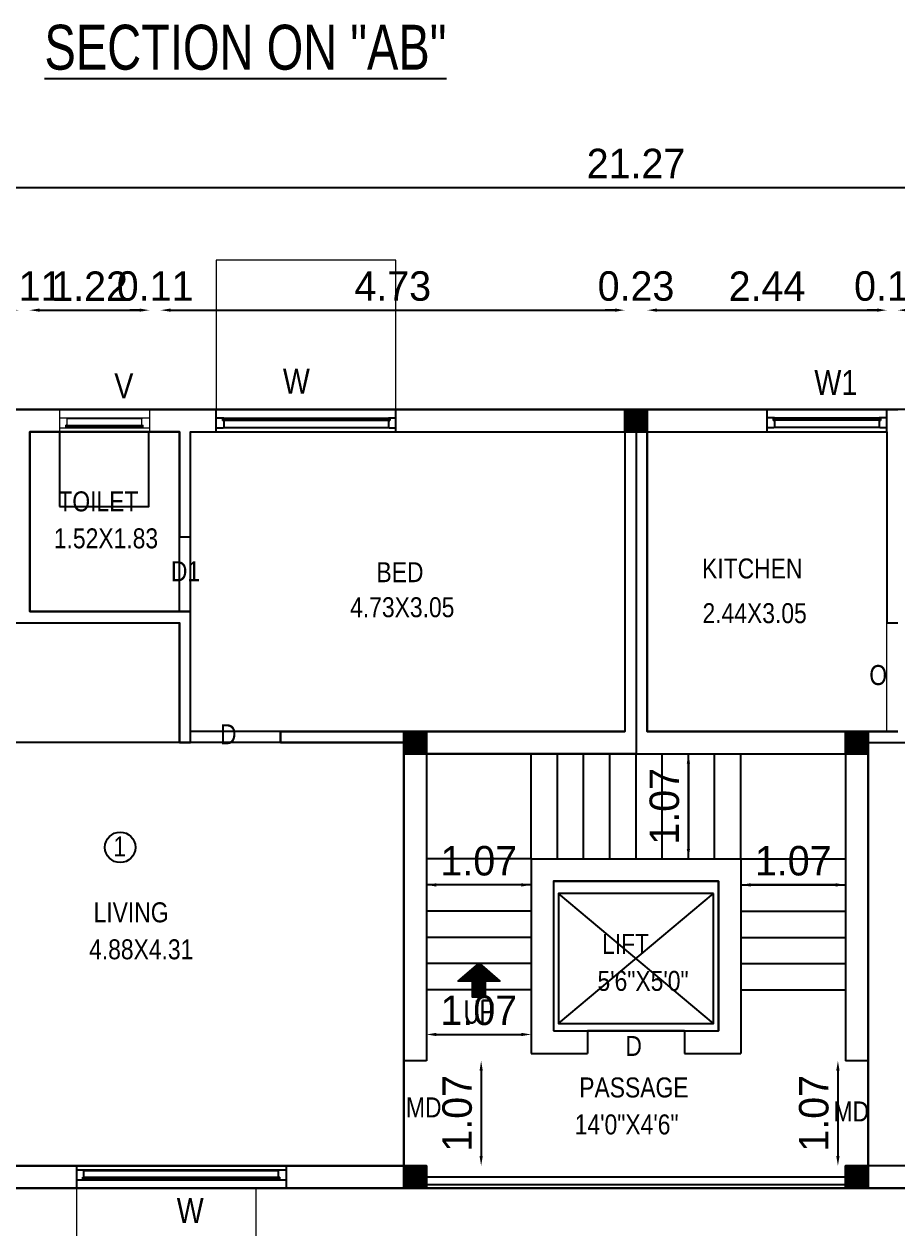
# Model space of a CAD drawing. Header units: metres. Extents: x 516 to 666, y 54 to 108.
# Drawn here: x 549.98 to 558.87, y 61.13 to 73.38 of the extents above; entities that cross this region are included whole.
import ezdxf
from ezdxf.enums import TextEntityAlignment as Align

# ---------------------------------------------------------------- set-up
doc = ezdxf.new("R2010")
doc.units = ezdxf.units.M
doc.header["$LTSCALE"] = 30
doc.header["$MEASUREMENT"] = 0
doc.header["$PDMODE"] = 66
doc.layers.get('0').update_dxf_attribs({"linetype": 'CONTINUOUS'})
doc.layers.get('DEFPOINTS').update_dxf_attribs({"linetype": 'CONTINUOUS'})
for name, color, linetype in [('BLK_1_COVERED_AREA', 140, 'CONTINUOUS'), ('BLK_1_FLR_1_BLT_UP_AREA', 3, 'CONTINUOUS'), ('BLK_1_FLR_1_CARPET_AREA', 10, 'CONTINUOUS'), ('BLK_1_FLR_1_EXIT_WIDTH_DOOR', 2, 'CONTINUOUS'), ('BLK_1_FLR_1_EXIT_WIDTH_STAIR', 1, 'CONTINUOUS'), ('BLK_1_FLR_1_LIFT_1', 30, 'CONTINUOUS'), ('BLK_1_FLR_1_REGULAR_ROOM_1', 1, 'CONTINUOUS'), ('BLK_1_FLR_1_WC_BATH', 223, 'CONTINUOUS'), ('BLK_1_LVL_1_BLDG_FOOT_PRINT', 1, 'CONTINUOUS'), ('fur', 56, 'CONTINUOUS'), ('ROAD & WINDOW THI', 1, 'CONTINUOUS'), ('TOILET_VENTILATION', 6, 'CONTINUOUS')]:
    doc.layers.add(name, color=color, linetype=linetype)
for name, color, linetype, lineweight in [('BLK_1_FLR_1_KITCHEN', 163, 'CONTINUOUS', 0), ('BLK_1_FLR_1_ROOM_1_LIGHT_VENTILATION_2', 232, 'CONTINUOUS', 0), ('BLK_1_FLR_1_UNITFA_1', 234, 'CONTINUOUS', 0), ('BLK_1_FLR_1_UNITFA_2', 234, 'CONTINUOUS', 0), ('THIN', 5, 'CONTINUOUS', 13)]:
    doc.layers.add(name, color=color, linetype=linetype, lineweight=lineweight)
doc.styles.add('ANAND', font='BKANT.TTF')
doc.styles.add('RS', font='ROMANS.shx', dxfattribs={"width": 0.75, "height": 7})
doc.styles.get("Standard").update_dxf_attribs({"font": 'ARIALN.TTF', "height": 10})
doc.dimstyles.new('V1', dxfattribs={"dimtxt": 0.3, "dimasz": 0.1, "dimexe": 0.18, "dimexo": 0.0625, "dimgap": 0.09, "dimtad": 1, "dimzin": 0, "dimdsep": 46, "dimtxsty": 'ANAND', "dimcen": 0.09, "dimse1": 1, "dimse2": 1, "dimadec": 0, "dimazin": 0, "dimtfac": 1, "dimtix": 1, "dimtofl": 0, "dimtmove": 2, "dimatfit": 0, "dimfxl": 0, "dimtolj": 1, "dimtzin": 0, "dimarcsym": 0})

# ---------------------------------------------------------------- blocks, each defined once
blk = doc.blocks.new("4' win")
at = {"layer": 'fur', "lineweight": 9, "ltscale": 20}
for p, q in [((47345.51, -1128.95), (47345.51, -1086.95)), ((47346.01, -1128.95), (47346.01, -1086.95))]:
    blk.add_line(p, q, dxfattribs=at)
at = {"layer": 'ROAD & WINDOW THI', "color": 5}
for p, q in [((47350.57, -1083.95), (47341.57, -1083.95)), ((47350.57, -1131.95), (47341.57, -1131.95))]:
    blk.add_line(p, q, dxfattribs=at)
at = {"layer": 'ROAD & WINDOW THI', "color": 5, "ltscale": 20}
for p, q in [((47344.94, -1086.95), (47344.94, -1083.95)), ((47348.94, -1086.7), (47348.94, -1083.95)), ((47344.94, -1086.45), (47346.01, -1086.45)), ((47344.94, -1086.95), (47345.51, -1086.95)), ((47344.94, -1086.95), (47345.51, -1086.95)), ((47345.51, -1086.95), (47345.51, -1086.45)), ((47346.01, -1086.95), (47346.01, -1086.45)), ((47346.01, -1086.95), (47348.69, -1086.95)), ((47346.01, -1086.95), (47346.59, -1086.95)), ((47348.94, -1086.7), (47348.69, -1086.7)), ((47348.69, -1086.7), (47348.69, -1086.95)), ((47344.94, -1131.95), (47344.94, -1128.95)), ((47344.94, -1128.95), (47345.51, -1128.95)), ((47344.94, -1128.95), (47345.51, -1128.95)), ((47344.94, -1128.95), (47345.51, -1128.95)), ((47344.94, -1129.45), (47346.01, -1129.45)), ((47345.51, -1128.95), (47345.51, -1129.45)), ((47346.01, -1128.95), (47346.01, -1129.45)), ((47346.01, -1128.95), (47346.59, -1128.95)), ((47346.01, -1128.95), (47348.69, -1128.95)), ((47348.69, -1129.2), (47348.69, -1128.95)), ((47348.94, -1129.2), (47348.69, -1129.2)), ((47348.94, -1131.95), (47348.94, -1129.2))]:
    blk.add_line(p, q, dxfattribs=at)
at = {"layer": 'THIN', "lineweight": 5, "ltscale": 20}
for p, q in [((47341.57, -1131.95), (47341.57, -1083.95)), ((47350.57, -1131.95), (47350.57, -1083.95)), ((47344.94, -1128.95), (47344.94, -1086.95)), ((47348.69, -1128.95), (47348.69, -1086.95)), ((47348.94, -1129.2), (47348.94, -1086.7))]:
    blk.add_line(p, q, dxfattribs=at)
blk = doc.blocks.new('6 F')
at = {"layer": 'fur', "color": 7, "lineweight": 9, "ltscale": 20}
for p, q in [((95840.04, -4827.87), (95840.04, -4893.87)), ((95840.54, -4827.87), (95840.54, -4893.87))]:
    blk.add_line(p, q, dxfattribs=at)
at = {"layer": 'ROAD & WINDOW THI', "color": 7}
for p, q in [((95845.1, -4824.87), (95836.1, -4824.87)), ((95845.1, -4896.87), (95836.1, -4896.87))]:
    blk.add_line(p, q, dxfattribs=at)
at = {"layer": 'ROAD & WINDOW THI', "color": 7, "ltscale": 20}
for p, q in [((95839.46, -4824.87), (95839.46, -4827.87)), ((95839.46, -4827.37), (95840.54, -4827.37)), ((95840.04, -4827.87), (95840.04, -4827.37)), ((95840.54, -4827.87), (95840.54, -4827.37)), ((95843.46, -4824.87), (95843.46, -4827.62)), ((95839.46, -4827.87), (95840.04, -4827.87)), ((95839.46, -4827.87), (95840.04, -4827.87)), ((95839.46, -4827.87), (95840.04, -4827.87)), ((95840.54, -4827.87), (95841.11, -4827.87)), ((95840.54, -4827.87), (95843.21, -4827.87)), ((95843.21, -4827.62), (95843.21, -4827.87)), ((95843.46, -4827.62), (95843.21, -4827.62)), ((95839.46, -4893.87), (95839.46, -4896.87)), ((95839.46, -4893.87), (95840.04, -4893.87)), ((95839.46, -4893.87), (95840.04, -4893.87)), ((95839.46, -4894.37), (95840.54, -4894.37)), ((95840.04, -4893.87), (95840.04, -4894.37)), ((95840.54, -4893.87), (95843.21, -4893.87)), ((95840.54, -4893.87), (95841.11, -4893.87)), ((95840.54, -4893.87), (95840.54, -4894.37)), ((95843.21, -4894.12), (95843.21, -4893.87)), ((95843.46, -4894.12), (95843.21, -4894.12)), ((95843.46, -4894.12), (95843.46, -4896.87))]:
    blk.add_line(p, q, dxfattribs=at)
at = {"layer": 'THIN', "color": 7, "lineweight": 5, "ltscale": 20}
for p, q in [((95836.1, -4824.87), (95836.1, -4896.87)), ((95845.1, -4824.87), (95845.1, -4896.87)), ((95839.46, -4827.87), (95839.46, -4893.87)), ((95843.21, -4827.87), (95843.21, -4893.87)), ((95843.46, -4827.62), (95843.46, -4894.12))]:
    blk.add_line(p, q, dxfattribs=at)
blk = doc.blocks.new('3 VE')
at = {"layer": 'fur', "lineweight": 9, "ltscale": 20}
for p, q in [((91767.83, -4659.43), (91737.83, -4659.43)), ((91767.83, -4659.93), (91737.83, -4659.93))]:
    blk.add_line(p, q, dxfattribs=at)
at = {"layer": 'THIN', "lineweight": 5, "ltscale": 20}
for p, q in [((91770.83, -4653.14), (91734.83, -4653.14)), ((91734.83, -4653.14), (91734.83, -4662.14)), ((91770.83, -4653.14), (91770.83, -4662.14)), ((91737.58, -4656.5), (91734.83, -4656.5)), ((91768.08, -4656.5), (91737.58, -4656.5)), ((91737.58, -4656.5), (91737.58, -4656.75)), ((91737.58, -4656.75), (91737.83, -4656.75)), ((91767.83, -4656.75), (91737.83, -4656.75)), ((91737.83, -4659.43), (91737.83, -4656.75)), ((91767.83, -4659.43), (91767.83, -4656.75)), ((91768.08, -4656.75), (91767.83, -4656.75)), ((91768.08, -4656.5), (91768.08, -4656.75)), ((91770.83, -4656.5), (91768.08, -4656.5)), ((91770.83, -4656.2), (91770.83, -4656.2)), ((91737.83, -4660.5), (91734.83, -4660.5)), ((91770.83, -4662.14), (91734.83, -4662.14)), ((91737.33, -4660.5), (91737.33, -4659.43)), ((91737.83, -4659.43), (91737.33, -4659.43)), ((91737.83, -4659.93), (91737.33, -4659.93)), ((91737.83, -4659.43), (91737.83, -4658.85)), ((91737.83, -4660.5), (91737.83, -4659.93)), ((91737.83, -4660.5), (91737.83, -4659.93)), ((91767.83, -4660.5), (91737.83, -4660.5)), ((91767.83, -4659.43), (91767.83, -4658.85)), ((91767.83, -4659.43), (91768.33, -4659.43)), ((91767.83, -4660.5), (91767.83, -4659.93)), ((91767.83, -4660.5), (91767.83, -4659.93)), ((91767.83, -4660.5), (91767.83, -4659.93)), ((91767.83, -4659.93), (91768.33, -4659.93)), ((91770.83, -4660.5), (91767.83, -4660.5)), ((91768.33, -4660.5), (91768.33, -4659.43))]:
    blk.add_line(p, q, dxfattribs=at)
blk = doc.blocks.new('*D50')
at = {"color": 0, "lineweight": -2}
blk.add_line((545.677, 58.498), (566.743, 58.498), dxfattribs=at)
at = {"color": 0}
for points in [[(545.677, 58.514), (545.677, 58.481), (545.577, 58.498)], [(566.743, 58.514), (566.743, 58.481), (566.843, 58.498)]]:
    blk.add_solid(points, dxfattribs=at)
at = {"layer": 'DEFPOINTS', "color": 0}
for p in [(545.577, 62.568), (566.843, 62.568), (566.843, 58.498)]:
    blk.add_point(p, dxfattribs=at)
at = {"color": 0, "insert": (556.21, 58.741), "char_height": 0.3, "attachment_point": 5, "style": 'ANAND'}
blk.add_mtext('\\A1;21.27', dxfattribs=at)
blk = doc.blocks.new('*D58')
at = {"color": 0, "lineweight": -2}
blk.add_line((545.677, 71.719), (566.743, 71.719), dxfattribs=at)
at = {"color": 0}
for points in [[(545.677, 71.735), (545.677, 71.702), (545.577, 71.719)], [(566.743, 71.735), (566.743, 71.702), (566.843, 71.719)]]:
    blk.add_solid(points, dxfattribs=at)
at = {"layer": 'DEFPOINTS', "color": 0}
for p in [(566.843, 71.719), (545.577, 69.459), (566.843, 69.459)]:
    blk.add_point(p, dxfattribs=at)
at = {"color": 0, "insert": (556.21, 71.962), "char_height": 0.3, "attachment_point": 5, "style": 'ANAND'}
blk.add_mtext('\\A1;21.27', dxfattribs=at)
blk = doc.blocks.new('*D10')
at = {"color": 0, "lineweight": -2}
for p, q in [((549.822, 70.469), (549.722, 70.469)), ((550.136, 70.469), (550.236, 70.469))]:
    blk.add_line(p, q, dxfattribs=at)
at = {"color": 0}
for points in [[(549.822, 70.486), (549.822, 70.453), (549.922, 70.469)], [(550.136, 70.486), (550.136, 70.453), (550.036, 70.469)]]:
    blk.add_solid(points, dxfattribs=at)
at = {"layer": 'DEFPOINTS', "color": 0}
for p in [(550.036, 70.469), (549.922, 69.459), (550.036, 69.23)]:
    blk.add_point(p, dxfattribs=at)
at = {"color": 0, "insert": (549.979, 70.713), "char_height": 0.3, "attachment_point": 5, "style": 'ANAND'}
blk.add_mtext('\\A1;0.11', dxfattribs=at)
blk = doc.blocks.new('*D12')
at = {"color": 0, "lineweight": -2}
blk.add_line((556.424, 70.469), (558.664, 70.469), dxfattribs=at)
at = {"color": 0}
for points in [[(556.424, 70.486), (556.424, 70.453), (556.324, 70.469)], [(558.664, 70.486), (558.664, 70.453), (558.764, 70.469)]]:
    blk.add_solid(points, dxfattribs=at)
at = {"layer": 'DEFPOINTS', "color": 0}
for p in [(558.764, 70.469), (556.324, 69.459), (558.764, 69.459)]:
    blk.add_point(p, dxfattribs=at)
at = {"color": 0, "insert": (557.544, 70.713), "char_height": 0.3, "attachment_point": 5, "style": 'ANAND'}
blk.add_mtext('\\A1;2.44', dxfattribs=at)
blk = doc.blocks.new('*D16')
at = {"color": 0, "lineweight": -2}
blk.add_line((549.069, 59.398), (553.747, 59.398), dxfattribs=at)
at = {"color": 0}
for points in [[(549.069, 59.414), (549.069, 59.381), (548.969, 59.398)], [(553.747, 59.414), (553.747, 59.381), (553.847, 59.398)]]:
    blk.add_solid(points, dxfattribs=at)
at = {"layer": 'DEFPOINTS', "color": 0}
for p in [(553.847, 62.828), (548.969, 61.76), (553.847, 59.398)]:
    blk.add_point(p, dxfattribs=at)
at = {"color": 0, "insert": (551.408, 59.642), "char_height": 0.3, "attachment_point": 5, "style": 'ANAND'}
blk.add_mtext('\\A1;4.88', dxfattribs=at)
blk = doc.blocks.new('*D17')
at = {"color": 0, "lineweight": -2}
for p, q in [((553.747, 59.398), (553.647, 59.398)), ((554.176, 59.398), (554.276, 59.398))]:
    blk.add_line(p, q, dxfattribs=at)
at = {"color": 0}
for points in [[(553.747, 59.414), (553.747, 59.381), (553.847, 59.398)], [(554.176, 59.414), (554.176, 59.381), (554.076, 59.398)]]:
    blk.add_solid(points, dxfattribs=at)
at = {"layer": 'DEFPOINTS', "color": 0}
for p in [(553.847, 62.828), (554.076, 62.828), (554.076, 59.398)]:
    blk.add_point(p, dxfattribs=at)
at = {"color": 0, "insert": (553.961, 59.642), "char_height": 0.3, "attachment_point": 5, "style": 'ANAND'}
blk.add_mtext('\\A1;0.23', dxfattribs=at)
blk = doc.blocks.new('*D18')
at = {"color": 0, "lineweight": -2}
blk.add_line((554.176, 59.398), (558.244, 59.398), dxfattribs=at)
at = {"color": 0}
for points in [[(554.176, 59.414), (554.176, 59.381), (554.076, 59.398)], [(558.244, 59.414), (558.244, 59.381), (558.344, 59.398)]]:
    blk.add_solid(points, dxfattribs=at)
at = {"layer": 'DEFPOINTS', "color": 0}
for p in [(554.076, 62.828), (558.344, 62.828), (558.344, 59.398)]:
    blk.add_point(p, dxfattribs=at)
at = {"color": 0, "insert": (556.21, 59.642), "char_height": 0.3, "attachment_point": 5, "style": 'ANAND'}
blk.add_mtext('\\A1;4.27', dxfattribs=at)
blk = doc.blocks.new('*D19')
at = {"color": 0, "lineweight": -2}
for p, q in [((558.244, 59.398), (558.144, 59.398)), ((558.673, 59.398), (558.773, 59.398))]:
    blk.add_line(p, q, dxfattribs=at)
at = {"color": 0}
for points in [[(558.244, 59.414), (558.244, 59.381), (558.344, 59.398)], [(558.673, 59.414), (558.673, 59.381), (558.573, 59.398)]]:
    blk.add_solid(points, dxfattribs=at)
at = {"layer": 'DEFPOINTS', "color": 0}
for p in [(558.344, 62.828), (558.573, 62.828), (558.573, 59.398)]:
    blk.add_point(p, dxfattribs=at)
at = {"color": 0, "insert": (558.459, 59.642), "char_height": 0.3, "attachment_point": 5, "style": 'ANAND'}
blk.add_mtext('\\A1;0.23', dxfattribs=at)
blk = doc.blocks.new('*D20')
at = {"color": 0, "lineweight": -2}
blk.add_line((558.673, 59.398), (563.351, 59.398), dxfattribs=at)
at = {"color": 0}
for points in [[(558.673, 59.414), (558.673, 59.381), (558.573, 59.398)], [(563.351, 59.414), (563.351, 59.381), (563.451, 59.398)]]:
    blk.add_solid(points, dxfattribs=at)
at = {"layer": 'DEFPOINTS', "color": 0}
for p in [(558.573, 62.828), (563.451, 61.76), (563.451, 59.398)]:
    blk.add_point(p, dxfattribs=at)
at = {"color": 0, "insert": (561.012, 59.642), "char_height": 0.3, "attachment_point": 5, "style": 'ANAND'}
blk.add_mtext('\\A1;4.88', dxfattribs=at)
blk = doc.blocks.new('*D26')
at = {"color": 0, "lineweight": -2}
blk.add_line((550.136, 70.469), (551.155, 70.469), dxfattribs=at)
at = {"color": 0}
for points in [[(550.136, 70.486), (550.136, 70.453), (550.036, 70.469)], [(551.155, 70.486), (551.155, 70.453), (551.255, 70.469)]]:
    blk.add_solid(points, dxfattribs=at)
at = {"layer": 'DEFPOINTS', "color": 0}
for p in [(551.255, 70.469), (551.255, 69.459), (550.036, 69.23)]:
    blk.add_point(p, dxfattribs=at)
at = {"color": 0, "insert": (550.646, 70.713), "char_height": 0.3, "attachment_point": 5, "style": 'ANAND'}
blk.add_mtext('\\A1;1.22', dxfattribs=at)
blk = doc.blocks.new('*D27')
at = {"color": 0, "lineweight": -2}
for p, q in [((551.155, 70.469), (551.055, 70.469)), ((551.47, 70.469), (551.57, 70.469))]:
    blk.add_line(p, q, dxfattribs=at)
at = {"color": 0}
for points in [[(551.155, 70.486), (551.155, 70.453), (551.255, 70.469)], [(551.47, 70.486), (551.47, 70.453), (551.37, 70.469)]]:
    blk.add_solid(points, dxfattribs=at)
at = {"layer": 'DEFPOINTS', "color": 0}
for p in [(551.37, 70.469), (551.255, 69.459), (551.37, 69.459)]:
    blk.add_point(p, dxfattribs=at)
at = {"color": 0, "insert": (551.313, 70.713), "char_height": 0.3, "attachment_point": 5, "style": 'ANAND'}
blk.add_mtext('\\A1;0.11', dxfattribs=at)
blk = doc.blocks.new('*D28')
at = {"color": 0, "lineweight": -2}
blk.add_line((551.47, 70.469), (555.996, 70.469), dxfattribs=at)
at = {"color": 0}
for points in [[(551.47, 70.486), (551.47, 70.453), (551.37, 70.469)], [(555.996, 70.486), (555.996, 70.453), (556.096, 70.469)]]:
    blk.add_solid(points, dxfattribs=at)
at = {"layer": 'DEFPOINTS', "color": 0}
for p in [(556.096, 70.469), (551.37, 69.459), (556.096, 69.459)]:
    blk.add_point(p, dxfattribs=at)
at = {"color": 0, "insert": (553.733, 70.713), "char_height": 0.3, "attachment_point": 5, "style": 'ANAND'}
blk.add_mtext('\\A1;4.73', dxfattribs=at)
blk = doc.blocks.new('*D29')
at = {"color": 0, "lineweight": -2}
for p, q in [((555.996, 70.469), (555.896, 70.469)), ((556.424, 70.469), (556.524, 70.469))]:
    blk.add_line(p, q, dxfattribs=at)
at = {"color": 0}
for points in [[(555.996, 70.486), (555.996, 70.453), (556.096, 70.469)], [(556.424, 70.486), (556.424, 70.453), (556.324, 70.469)]]:
    blk.add_solid(points, dxfattribs=at)
at = {"layer": 'DEFPOINTS', "color": 0}
for p in [(556.324, 70.469), (556.096, 69.459), (556.324, 69.459)]:
    blk.add_point(p, dxfattribs=at)
at = {"color": 0, "insert": (556.21, 70.713), "char_height": 0.3, "attachment_point": 5, "style": 'ANAND'}
blk.add_mtext('\\A1;0.23', dxfattribs=at)
blk = doc.blocks.new('*D30')
at = {"color": 0, "lineweight": -2}
for p, q in [((558.664, 70.469), (558.564, 70.469)), ((558.978, 70.469), (559.078, 70.469))]:
    blk.add_line(p, q, dxfattribs=at)
at = {"color": 0}
for points in [[(558.664, 70.486), (558.664, 70.453), (558.764, 70.469)], [(558.978, 70.486), (558.978, 70.453), (558.878, 70.469)]]:
    blk.add_solid(points, dxfattribs=at)
at = {"layer": 'DEFPOINTS', "color": 0}
for p in [(558.878, 70.469), (558.764, 69.459), (558.878, 69.459)]:
    blk.add_point(p, dxfattribs=at)
at = {"color": 0, "insert": (558.821, 70.713), "char_height": 0.3, "attachment_point": 5, "style": 'ANAND'}
blk.add_mtext('\\A1;0.11', dxfattribs=at)
blk = doc.blocks.new('*D75')
at = {"color": 0, "lineweight": -2}
blk.add_line((558.244, 64.619), (557.377, 64.619), dxfattribs=at)
at = {"color": 0}
for points in [[(557.377, 64.636), (557.377, 64.602), (557.277, 64.619)], [(558.244, 64.636), (558.244, 64.602), (558.344, 64.619)]]:
    blk.add_solid(points, dxfattribs=at)
at = {"layer": 'DEFPOINTS', "color": 0}
for p in [(557.277, 64.619), (557.277, 64.619), (558.344, 64.619)]:
    blk.add_point(p, dxfattribs=at)
at = {"color": 0, "insert": (557.811, 64.863), "char_height": 0.3, "attachment_point": 5, "style": 'ANAND'}
blk.add_mtext('\\A1;1.07', dxfattribs=at)
blk = doc.blocks.new('*D76')
at = {"color": 0, "lineweight": -2}
blk.add_line((555.043, 64.619), (554.176, 64.619), dxfattribs=at)
at = {"color": 0}
for points in [[(554.176, 64.636), (554.176, 64.602), (554.076, 64.619)], [(555.043, 64.636), (555.043, 64.602), (555.143, 64.619)]]:
    blk.add_solid(points, dxfattribs=at)
at = {"layer": 'DEFPOINTS', "color": 0}
for p in [(554.076, 64.619), (554.076, 64.619), (555.143, 64.619)]:
    blk.add_point(p, dxfattribs=at)
at = {"color": 0, "insert": (554.609, 64.863), "char_height": 0.3, "attachment_point": 5, "style": 'ANAND'}
blk.add_mtext('\\A1;1.07', dxfattribs=at)
blk = doc.blocks.new('*D77')
at = {"color": 0, "lineweight": -2}
blk.add_line((556.744, 65.853), (556.744, 64.986), dxfattribs=at)
at = {"color": 0}
for points in [[(556.727, 65.853), (556.76, 65.853), (556.744, 65.953)], [(556.727, 64.986), (556.76, 64.986), (556.744, 64.886)]]:
    blk.add_solid(points, dxfattribs=at)
at = {"layer": 'DEFPOINTS', "color": 0}
for p in [(556.744, 65.953), (556.744, 64.886), (556.744, 64.886)]:
    blk.add_point(p, dxfattribs=at)
at = {"color": 0, "insert": (556.5, 65.419), "char_height": 0.3, "attachment_point": 5, "rotation": 90, "style": 'ANAND'}
blk.add_mtext('\\A1;1.07', dxfattribs=at)
blk = doc.blocks.new('*D100')
at = {"layer": 'BLK_1_FLR_1_EXIT_WIDTH_DOOR', "color": 0, "lineweight": -2}
blk.add_line((554.633, 62.728), (554.633, 61.86), dxfattribs=at)
at = {"layer": 'BLK_1_FLR_1_EXIT_WIDTH_DOOR', "color": 0}
for points in [[(554.617, 62.728), (554.65, 62.728), (554.633, 62.828)], [(554.617, 61.86), (554.65, 61.86), (554.633, 61.76)]]:
    blk.add_solid(points, dxfattribs=at)
at = {"layer": 'DEFPOINTS', "color": 0}
for p in [(554.633, 62.828), (554.633, 61.76), (554.633, 61.76)]:
    blk.add_point(p, dxfattribs=at)
at = {"layer": 'BLK_1_FLR_1_EXIT_WIDTH_DOOR', "color": 0, "insert": (554.39, 62.294), "char_height": 0.3, "attachment_point": 5, "rotation": 90, "style": 'ANAND'}
blk.add_mtext('\\A1;1.07', dxfattribs=at)
blk = doc.blocks.new('*D101')
at = {"layer": 'BLK_1_FLR_1_EXIT_WIDTH_DOOR', "color": 0, "lineweight": -2}
blk.add_line((558.266, 62.728), (558.266, 61.86), dxfattribs=at)
at = {"layer": 'BLK_1_FLR_1_EXIT_WIDTH_DOOR', "color": 0}
for points in [[(558.249, 62.728), (558.283, 62.728), (558.266, 62.828)], [(558.249, 61.86), (558.283, 61.86), (558.266, 61.76)]]:
    blk.add_solid(points, dxfattribs=at)
at = {"layer": 'DEFPOINTS', "color": 0}
for p in [(558.266, 62.828), (558.266, 61.76), (558.266, 61.76)]:
    blk.add_point(p, dxfattribs=at)
at = {"layer": 'BLK_1_FLR_1_EXIT_WIDTH_DOOR', "color": 0, "insert": (558.022, 62.294), "char_height": 0.3, "attachment_point": 5, "rotation": 90, "style": 'ANAND'}
blk.add_mtext('\\A1;1.07', dxfattribs=at)
blk = doc.blocks.new('*D102')
at = {"layer": 'BLK_1_FLR_1_EXIT_WIDTH_STAIR', "color": 0, "lineweight": -2}
blk.add_line((554.176, 63.097), (555.043, 63.097), dxfattribs=at)
at = {"layer": 'BLK_1_FLR_1_EXIT_WIDTH_STAIR', "color": 0}
for points in [[(554.176, 63.113), (554.176, 63.08), (554.076, 63.097)], [(555.043, 63.113), (555.043, 63.08), (555.143, 63.097)]]:
    blk.add_solid(points, dxfattribs=at)
at = {"layer": 'DEFPOINTS', "color": 0}
for p in [(554.076, 63.097), (555.143, 63.097), (555.143, 63.097)]:
    blk.add_point(p, dxfattribs=at)
at = {"layer": 'BLK_1_FLR_1_EXIT_WIDTH_STAIR', "color": 0, "insert": (554.609, 63.341), "char_height": 0.3, "attachment_point": 5, "style": 'ANAND'}
blk.add_mtext('\\A1;1.07', dxfattribs=at)

msp = doc.modelspace()

# ---------------------------------------------------------------- hatches: boundary and pattern name
h = msp.add_hatch()
h.set_pattern_fill('ANSI31', color=256, scale=0.025408)
h.set_pattern_definition([(45, (-1348.6862452, 23.8490378), (-0.002245771137, 0.002245771137), [])])
h.paths.add_polyline_path([(556.0957, 69.2304), (556.3243, 69.2304), (556.3243, 69.4591), (556.0957, 69.4591)])
h = msp.add_hatch()
h.set_pattern_fill('ANSI31', color=256, scale=0.025408)
h.set_pattern_definition([(45, (-1350.9348532, 20.5714058), (-0.002245771137, 0.002245771137), [])])
h.paths.add_polyline_path([(553.8471, 65.9528), (554.0757, 65.9528), (554.0757, 66.1815), (553.8471, 66.1815)])
h = msp.add_hatch()
h.set_pattern_fill('ANSI31', color=256, scale=0.025408)
h.set_pattern_definition([(45, (-1346.4376372, 20.5714058), (-0.002245771137, 0.002245771137), [])])
h.paths.add_polyline_path([(558.3443, 65.9528), (558.573, 65.9528), (558.573, 66.1815), (558.3443, 66.1815)])
h = msp.add_hatch()
h.set_pattern_fill('ANSI31', color=256, scale=0.12704, angle=765, style=0)
h.set_pattern_definition([(270, (425.825248, 1995.75085), (-0.01588, -1e-16), [])])
h.paths.add_polyline_path([(554.6726, 63.6381), (554.6726, 63.4755), (554.6093, 63.4755), (554.5461, 63.4755), (554.5461, 63.6381), (554.3985, 63.6381), (554.613, 63.8216), (554.822, 63.6381)])
h = msp.add_hatch()
h.set_pattern_fill('ANSI31', color=256, scale=0.025408)
h.set_pattern_definition([(45, (-1350.9348532, 16.1504138), (-0.002245771137, 0.002245771137), [])])
h.paths.add_polyline_path([(553.8471, 61.5318), (554.0757, 61.5318), (554.0757, 61.7605), (553.8471, 61.7605)])
h = msp.add_hatch()
h.set_pattern_fill('ANSI31', color=256, scale=0.025408)
h.set_pattern_definition([(45, (-1346.4376372, 16.1504138), (-0.002245771137, 0.002245771137), [])])
h.paths.add_polyline_path([(558.3443, 61.5318), (558.573, 61.5318), (558.573, 61.7605), (558.3443, 61.7605)])

# ---------------------------------------------------------------- linework, layer by layer
for p, q in [((549.9215, 69.4591), (558.8779, 69.4591)), ((550.0359, 67.401), (550.0359, 69.2304)), ((550.0359, 69.2304), (551.5603, 69.2304)), ((551.5603, 68.1633), (551.5603, 69.2304)), ((551.6747, 68.1633), (551.6747, 69.2304)), ((551.6747, 69.2304), (556.0957, 69.2304)), ((556.0957, 69.2304), (556.0957, 66.1815)), ((556.3243, 69.2304), (558.7635, 69.2304)), ((556.3243, 69.2304), (556.3243, 66.1815)), ((558.7635, 69.2304), (558.7635, 67.2867)), ((551.5603, 68.1633), (551.6747, 68.1633)), ((550.0359, 67.401), (551.6747, 67.401)), ((551.6747, 66.0671), (551.6747, 67.401)), ((549.1212, 67.2867), (551.5603, 67.2867)), ((551.5603, 66.0671), (551.5603, 67.2867)), ((558.7635, 67.2867), (558.8779, 67.2867)), ((552.5894, 66.0671), (552.5894, 66.1815)), ((552.5894, 66.1815), (556.0957, 66.1815)), ((556.3243, 66.1815), (558.8779, 66.1815)), ((551.5603, 66.0671), (551.6747, 66.0671)), ((552.5894, 66.0671), (553.8471, 66.0671)), ((553.8471, 66.0671), (553.8471, 62.8276)), ((558.573, 66.0671), (558.8779, 66.0671)), ((558.573, 66.0671), (558.573, 62.8276)), ((554.0757, 65.9528), (558.3443, 65.9528)), ((554.0757, 65.9528), (554.0757, 62.8276)), ((555.1429, 64.8857), (555.1429, 65.9528)), ((555.4097, 64.8857), (555.4097, 65.9528)), ((555.6764, 64.8857), (555.6764, 65.9528)), ((555.9432, 64.8857), (555.9432, 65.9528)), ((556.21, 64.8857), (556.21, 65.9528)), ((556.4768, 64.8857), (556.4768, 65.9528)), ((556.7436, 64.8857), (556.7436, 65.9528)), ((557.0104, 64.8857), (557.0104, 65.9528)), ((557.2771, 64.8857), (557.2771, 65.9528)), ((558.3443, 65.9528), (558.3443, 62.8276)), ((555.1429, 64.8857), (554.0757, 64.8857)), ((555.1429, 64.8857), (557.2771, 64.8857)), ((555.1429, 64.8857), (555.1429, 62.9038)), ((557.2771, 64.8857), (557.2771, 62.9038)), ((557.2771, 64.8857), (558.3443, 64.8857)), ((555.1429, 64.6189), (554.0757, 64.6189)), ((555.3715, 64.657), (557.0485, 64.657)), ((555.3715, 64.657), (555.3715, 63.1325)), ((557.0485, 64.657), (557.0485, 63.1325)), ((557.2771, 64.6189), (558.3443, 64.6189)), ((556.9977, 63.2087), (555.4224, 64.5299)), ((555.4224, 63.2087), (556.9977, 64.5299)), ((555.1429, 64.3521), (554.0757, 64.3521)), ((557.2771, 64.3521), (558.3443, 64.3521)), ((555.1429, 64.0853), (554.0757, 64.0853)), ((557.2771, 64.0853), (558.3443, 64.0853)), ((555.1429, 63.8185), (554.0757, 63.8185)), ((557.2771, 63.8185), (558.3443, 63.8185)), ((555.1429, 63.5517), (554.0757, 63.5517)), ((557.2771, 63.5517), (558.3443, 63.5517)), ((555.3715, 63.1325), (555.7146, 63.1325)), ((555.7146, 63.1325), (555.7146, 62.9038)), ((556.7055, 63.1325), (555.7146, 63.1325)), ((556.7055, 63.1325), (557.0485, 63.1325)), ((556.7055, 63.1325), (556.7055, 62.9038)), ((555.1429, 62.9038), (555.7146, 62.9038)), ((556.7055, 62.9038), (557.2771, 62.9038)), ((554.0757, 62.8276), (553.8471, 62.8276)), ((558.573, 62.8276), (558.3443, 62.8276)), ((554.0757, 61.7605), (549.0831, 61.7605)), ((550.5123, 61.7605), (550.5123, 61.5318)), ((550.5123, 61.7605), (552.6465, 61.7605)), ((552.6465, 61.7605), (552.6465, 61.5318)), ((566.6146, 61.7605), (558.3443, 61.7605)), ((550.5123, 61.7189), (550.5821, 61.7189)), ((550.5758, 61.6173), (550.5758, 61.6446)), ((550.5885, 61.6446), (550.5758, 61.6446)), ((550.5821, 61.7189), (552.5767, 61.7189)), ((550.5821, 61.7189), (550.5821, 61.7126)), ((550.5821, 61.7126), (550.5885, 61.7126)), ((550.5885, 61.7126), (552.5703, 61.7126)), ((550.5885, 61.6446), (550.5885, 61.7126)), ((550.5885, 61.6446), (550.5885, 61.6592)), ((550.5885, 61.6446), (552.5703, 61.6446)), ((552.5703, 61.6446), (552.5703, 61.7126)), ((552.5767, 61.7126), (552.5703, 61.7126)), ((552.5703, 61.6446), (552.5703, 61.6592)), ((552.5703, 61.6446), (552.583, 61.6446)), ((552.5767, 61.7189), (552.6465, 61.7189)), ((552.5767, 61.7189), (552.5767, 61.7126)), ((552.583, 61.6173), (552.583, 61.6446)), ((554.0757, 61.6461), (558.3443, 61.6461)), ((566.8433, 61.5318), (549.0831, 61.5318)), ((550.5123, 61.6173), (550.5885, 61.6173)), ((550.5123, 61.5318), (552.6465, 61.5318)), ((550.5885, 61.6319), (550.5758, 61.6319)), ((550.5885, 61.6319), (552.5703, 61.6319)), ((550.5885, 61.6173), (550.5885, 61.6319)), ((550.5885, 61.6173), (550.5885, 61.6319)), ((550.5885, 61.6173), (550.5885, 61.6319)), ((550.5885, 61.6173), (552.5703, 61.6173)), ((552.5703, 61.6173), (552.5703, 61.6319)), ((552.5703, 61.6173), (552.5703, 61.6319)), ((552.5703, 61.6319), (552.583, 61.6319)), ((552.5703, 61.6173), (552.6465, 61.6173)), ((554.0757, 61.5318), (553.8471, 61.5318)), ((554.0757, 61.5699), (558.3443, 61.5699)), ((558.3443, 61.5318), (558.573, 61.5318))]:
    msp.add_line(p, q)
for points in [[(545.5768, 61.5318), (566.8433, 61.5318), (566.8433, 69.4591), (545.5768, 69.4591)], [(556.21, 69.4591), (556.21, 65.9528), (553.8471, 65.9528), (553.8471, 61.5318), (545.5768, 61.5318), (545.5768, 69.4591)], [(556.0957, 69.2304), (556.3243, 69.2304), (556.3243, 69.4591), (556.0957, 69.4591)], [(556.3243, 69.2304), (556.0957, 69.2304), (556.0957, 69.4591), (556.3243, 69.4591)], [(556.21, 69.4591), (556.21, 65.9528), (558.573, 65.9528), (558.573, 61.5318), (566.8433, 61.5318), (566.8433, 69.4591)], [(553.8471, 65.9528), (554.0757, 65.9528), (554.0757, 66.1815), (553.8471, 66.1815)], [(554.0757, 65.9528), (553.8471, 65.9528), (553.8471, 66.1815), (554.0757, 66.1815)], [(558.3443, 65.9528), (558.573, 65.9528), (558.573, 66.1815), (558.3443, 66.1815)], [(558.573, 65.9528), (558.3443, 65.9528), (558.3443, 66.1815), (558.573, 66.1815)], [(556.9977, 64.5299), (555.4224, 64.5299), (555.4224, 63.2087), (556.9977, 63.2087)], [(554.6726, 63.4755), (554.6093, 63.4755), (554.5461, 63.4755), (554.5461, 63.6381), (554.3985, 63.6381), (554.613, 63.8216), (554.822, 63.6381), (554.6726, 63.6381)], [(553.8471, 61.5318), (554.0757, 61.5318), (554.0757, 61.7605), (553.8471, 61.7605)], [(554.0757, 61.5318), (553.8471, 61.5318), (553.8471, 61.7605), (554.0757, 61.7605)], [(558.573, 61.5318), (558.3443, 61.5318), (558.3443, 61.7605), (558.573, 61.7605)], [(558.3443, 61.5318), (558.573, 61.5318), (558.573, 61.7605), (558.3443, 61.7605)], [(558.573, 61.5318), (558.3443, 61.5318), (558.3443, 61.7605), (558.573, 61.7605)]]:
    msp.add_lwpolyline(points, close=True)
msp.add_circle((550.9577, 65.0014), 0.1553)
at = {"layer": 'BLK_1_COVERED_AREA', "linetype": 'ByBlock', "ltscale": 3}
msp.add_lwpolyline([(545.5768, 61.5318), (566.8433, 61.5318), (566.8433, 69.4591), (545.5768, 69.4591)], close=True, dxfattribs=at)
at = {"layer": 'BLK_1_FLR_1_BLT_UP_AREA', "color": 3}
msp.add_lwpolyline([(545.5768, 61.5318), (566.8433, 61.5318), (566.8433, 69.4591), (545.5768, 69.4591)], close=True, dxfattribs=at)
at = {"layer": 'BLK_1_FLR_1_CARPET_AREA', "color": 3}
for points in [[(549.0068, 67.2867), (551.5603, 67.2867), (551.5603, 66.0671), (551.6747, 66.0671), (551.6747, 67.401), (550.0359, 67.401), (550.0359, 69.2304), (551.5603, 69.2304), (551.5603, 68.1633), (551.6747, 68.1633), (551.6747, 69.2304), (556.0957, 69.2304), (556.0957, 66.1815), (552.5894, 66.1815), (552.5894, 66.0671), (553.8471, 66.0671), (553.8471, 61.7605), (548.9687, 61.7605)], [(558.8779, 66.1815), (556.3243, 66.1815), (556.3243, 69.2304), (558.7635, 69.2304), (558.7635, 67.2867), (558.8779, 67.2867)], [(563.4513, 61.7605), (558.573, 61.7605), (558.573, 66.0671), (558.8779, 66.0671)]]:
    msp.add_lwpolyline(points, dxfattribs=at)
at = {"layer": 'BLK_1_FLR_1_KITCHEN', "color": 1}
msp.add_lwpolyline([(558.7635, 69.2304), (556.3243, 69.2304), (556.3243, 66.1815), (558.7635, 66.1815)], close=True, dxfattribs=at)
at = {"layer": 'BLK_1_FLR_1_LIFT_1'}
msp.add_lwpolyline([(555.3715, 63.1325), (557.0485, 63.1325), (557.0485, 64.657), (555.3715, 64.657)], close=True, dxfattribs=at)
at = {"layer": 'BLK_1_FLR_1_REGULAR_ROOM_1', "color": 1}
for points in [[(551.6747, 69.2304), (556.0957, 69.2304), (556.0957, 66.1815), (551.6747, 66.1815)], [(553.8471, 66.0671), (548.9687, 66.0671), (548.9687, 61.7605), (553.8471, 61.7605)], [(558.573, 66.0671), (563.4513, 66.0671), (563.4513, 61.7605), (558.573, 61.7605)]]:
    msp.add_lwpolyline(points, close=True, dxfattribs=at)
at = {"layer": 'BLK_1_FLR_1_ROOM_1_LIGHT_VENTILATION_2'}
for points in [[(551.9357, 69.4591), (553.7657, 69.4591), (553.7657, 70.9791), (551.9357, 70.9791)], [(550.5123, 60.0118), (552.3423, 60.0118), (552.3423, 61.5318), (550.5123, 61.5318)]]:
    msp.add_lwpolyline(points, close=True, dxfattribs=at)
at = {"layer": 'BLK_1_FLR_1_UNITFA_1'}
msp.add_lwpolyline([(556.21, 69.4591), (556.21, 65.9528), (558.573, 65.9528), (558.573, 61.5318), (566.8433, 61.5318), (566.8433, 69.4591)], close=True, dxfattribs=at)
at = {"layer": 'BLK_1_FLR_1_UNITFA_2'}
msp.add_lwpolyline([(556.21, 69.4591), (556.21, 65.9528), (553.8471, 65.9528), (553.8471, 61.5318), (545.5768, 61.5318), (545.5768, 69.4591)], close=True, dxfattribs=at)
at = {"layer": 'BLK_1_FLR_1_WC_BATH'}
msp.add_lwpolyline([(550.0359, 67.401), (551.5603, 67.401), (551.5603, 69.2304), (550.0359, 69.2304)], close=True, dxfattribs=at)
at = {"layer": 'BLK_1_LVL_1_BLDG_FOOT_PRINT'}
msp.add_lwpolyline([(545.5768, 61.5318), (566.8433, 61.5318), (566.8433, 69.4591), (545.5768, 69.4591)], close=True, dxfattribs=at)
at = {"layer": 'TOILET_VENTILATION'}
msp.add_lwpolyline([(550.3408, 68.4704), (551.2508, 68.4704), (551.2508, 69.2304), (550.3408, 69.2304)], close=True, dxfattribs=at)

# ---------------------------------------------------------------- block references
at = {"xscale": -0.025408, "yscale": 0.025408, "zscale": 0.025408}
msp.add_blockref('3 VE', (2882.054, 187.686), dxfattribs=at)
for name, p, rotation in [('6 F', (429.3461, 2504.4626), 90), ("4' win", (530.003, 1272.3138), 90.00000037176581)]:
    msp.add_blockref(name, p, dxfattribs=dict(at, rotation=rotation))

# ---------------------------------------------------------------- texts
for s, height, p in [('W', 0.2541, (552.6144, 69.6201)), ('W1', 0.25408, (558.0263, 69.6045)), ('V', 0.2541, (550.8976, 69.5713)), ('TOILET', 0.20326, (550.3278, 68.4211)), ('1.52X1.83', 0.20326, (550.2818, 68.0449)), ('D1', 0.20326, (551.4739, 67.7096)), ('BED', 0.20326, (553.5673, 67.7004)), ('KITCHEN', 0.20326, (556.8829, 67.7381)), ('4.73X3.05', 0.20326, (553.2991, 67.3438)), ('2.44X3.05', 0.20326, (556.8872, 67.2833)), ('O', 0.2033, (558.5858, 66.6536)), ('D', 0.2033, (551.9739, 66.0509)), ('1', 0.2033, (550.8881, 64.909)), ('LIVING', 0.20326, (550.6867, 64.2381)), ('LIFT', 0.20326, (555.8639, 63.9167)), ('4.88X4.31', 0.20326, (550.6407, 63.8618)), ('5\'6"X5\'0"', 0.20326, (555.8179, 63.5405)), ('D', 0.2033, (556.1019, 62.8781)), ('PASSAGE', 0.20326, (555.6321, 62.4556)), ('MD', 0.20326, (553.8674, 62.2525)), ('MD', 0.20326, (558.2212, 62.2114)), ('14\'0"X4\'6"', 0.20326, (555.5861, 62.0794)), ('W', 0.2541, (551.5333, 61.1785))]:
    msp.add_text(s, height=height).set_placement(p)
at = {"style": 'RS', "width": 0.75}
msp.add_text('UP', height=0.22867, dxfattribs=at).set_placement((554.6141, 63.2153), align=Align.CENTER)
at = {"insert": (552.2329, 73.1424), "char_height": 0.457344, "attachment_point": 5, "style": 'RS'}
msp.add_mtext('\\A1;{\\fArial|b0|i0|c0|p34;\\LSECTION ON "AB"}', dxfattribs=at)

# ---------------------------------------------------------------- dimensions: what is measured, and where the dimension line sits
for base, p1, p2, picture, middle in [((566.8433, 71.7186), (545.5768, 69.4591), (566.8433, 69.4591), '*D58', (556.21, 71.9623)), ((550.0359, 70.4694), (549.9215, 69.4591), (550.0359, 69.2304), '*D10', (549.9787, 70.7132)), ((551.2555, 70.4694), (550.0359, 69.2304), (551.2555, 69.4591), '*D26', (550.6457, 70.7132)), ((551.3698, 70.4694), (551.2555, 69.4591), (551.3698, 69.4591), '*D27', (551.3126, 70.7132)), ((556.0957, 70.4694), (551.3698, 69.4591), (556.0957, 69.4591), '*D28', (553.7327, 70.7132)), ((556.3243, 70.4694), (556.0957, 69.4591), (556.3243, 69.4591), '*D29', (556.21, 70.7132)), ((558.7635, 70.4694), (556.3243, 69.4591), (558.7635, 69.4591), '*D12', (557.5439, 70.7132)), ((558.8779, 70.4694), (558.7635, 69.4591), (558.8779, 69.4591), '*D30', (558.8207, 70.7132)), ((553.8471, 59.3978), (548.9687, 61.7605), (553.8471, 62.8276), '*D16', (551.4079, 59.6416)), ((554.0757, 59.3978), (553.8471, 62.8276), (554.0757, 62.8276), '*D17', (553.9614, 59.6416)), ((558.3443, 59.3978), (554.0757, 62.8276), (558.3443, 62.8276), '*D18', (556.21, 59.6416)), ((558.573, 59.3978), (558.3443, 62.8276), (558.573, 62.8276), '*D19', (558.4586, 59.6416)), ((563.4513, 59.3978), (558.573, 62.8276), (563.4513, 61.7605), '*D20', (561.0121, 59.6416)), ((566.8433, 58.4975), (545.5768, 62.5676), (566.8433, 62.5676), '*D50', (556.21, 58.7413))]:
    dim = msp.add_linear_dim(base=base, p1=p1, p2=p2, dimstyle='V1')
    dim.commit()
    dim.dimension.update_dxf_attribs({"geometry": picture, "text_midpoint": middle})
dim = msp.add_linear_dim(base=(556.7436, 64.8857), p1=(556.7436, 65.9528), p2=(556.7436, 64.8857), angle=90, dimstyle='V1', override={"dimfxl": 9, "dimfxlon": 1, "dimarcsym": 1})
dim.commit()
dim.dimension.update_dxf_attribs({"geometry": '*D77', "text_midpoint": (556.4998, 65.4192)})
for base, p1, p2, picture, middle in [((554.0757, 64.6189), (555.1429, 64.6189), (554.0757, 64.6189), '*D76', (554.6093, 64.8627)), ((557.2771, 64.6189), (558.3443, 64.6189), (557.2771, 64.6189), '*D75', (557.8107, 64.8627))]:
    dim = msp.add_linear_dim(base=base, p1=p1, p2=p2, dimstyle='V1', override={"dimfxl": 9, "dimfxlon": 1, "dimarcsym": 1})
    dim.commit()
    dim.dimension.update_dxf_attribs({"geometry": picture, "text_midpoint": middle})
at = {"layer": 'BLK_1_FLR_1_EXIT_WIDTH_DOOR'}
for p1, p2, picture, middle in [((554.6333, 62.8276), (554.6333, 61.7605), '*D100', (554.3896, 62.294)), ((558.2661, 62.8276), (558.2661, 61.7605), '*D101', (558.0223, 62.294))]:
    dim = msp.add_aligned_dim(p1=p1, p2=p2, distance=0, dimstyle='V1', dxfattribs=at)
    dim.commit()
    dim.dimension.update_dxf_attribs({"geometry": picture, "text_midpoint": middle})
at = {"layer": 'BLK_1_FLR_1_EXIT_WIDTH_STAIR'}
dim = msp.add_linear_dim(base=(555.1429, 63.0967), p1=(554.0757, 63.0967), p2=(555.1429, 63.0967), dimstyle='V1', dxfattribs=at)
dim.commit()
dim.dimension.update_dxf_attribs({"geometry": '*D102', "text_midpoint": (554.6093, 63.3405)})

doc.saveas('drawing.dxf')
